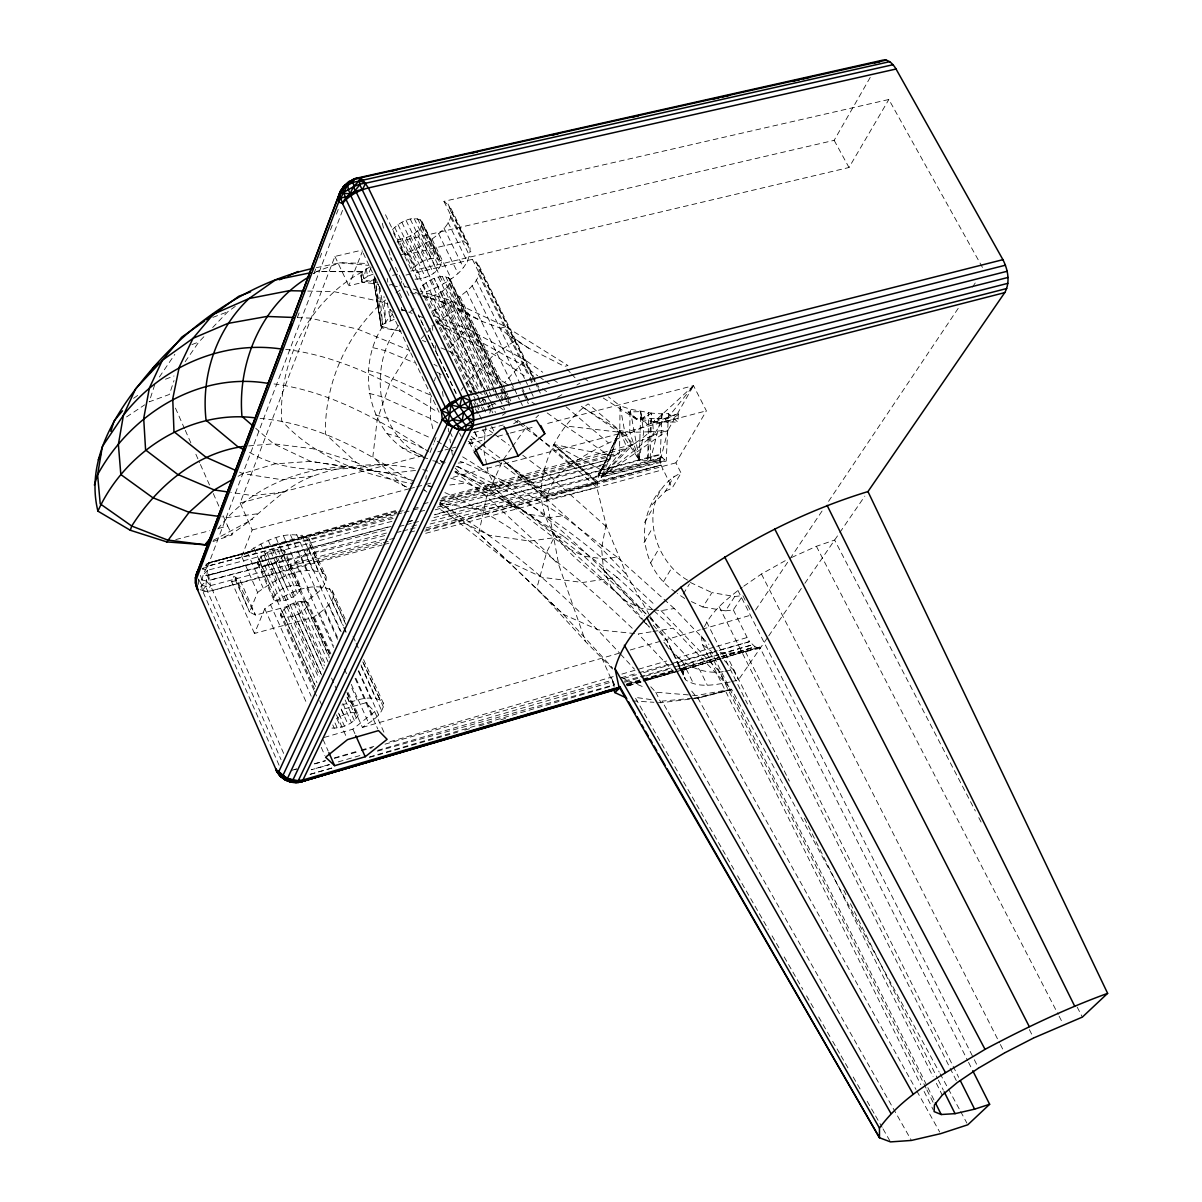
<?xml version="1.0" encoding="UTF-8"?>
<svg xmlns="http://www.w3.org/2000/svg" width="1202" height="1202" viewBox="0 0 1202 1202"><rect width="100%" height="100%" fill="white"/><g stroke="black" fill="none" stroke-linecap="round" stroke-linejoin="round"><path stroke-width="0.75" stroke-dasharray="5 3.75" d="M644.633 621.975C613.02 577.546 543.86 554.453 541.065 493.977C541.922 458.818 560.042 424.802 588.124 403.872L619.751 430.511L609.504 459.359L601.15 477.164L659.988 461.463L667.966 430.166L649.651 431.773C634.01 447.76 608.317 452.884 598.19 474.249L601.15 477.164L619.571 452.613L620.037 405.81L608.467 396.87M333.495 596.553L332.218 590.392C309.876 579.514 283.071 595.561 264.801 608.753L254.463 633.469L313.046 617.392C321.144 612.058 330.039 606.048 333.495 596.553L345.785 623.778M305.879 601.406L290.058 566.127C298.457 560.177 310.131 553.16 310.191 541.591L308.824 538.706C286.767 527.227 259.677 543.169 241.662 556.526L257.589 592.466L249.535 612.043L255.545 615.123L305.879 601.406C314.278 595.486 326.027 588.634 326.268 577.095L308.824 538.706M687.559 580.145C649.786 559.065 636.234 493.541 681.053 473.017L675.93 462.83L706.385 410.844L693.509 385.662L544.807 424.141M675.885 592.285C641.507 570.154 633.905 521.067 660.574 489.89M639.194 460.396L624.664 431.428L620.037 405.81L630.088 409.161L651.514 413.142L650.162 461.222L598.836 474.895L618.97 432.164L578.432 404.248M313.527 273.665L316.562 271.532L362.193 271.697L360.976 275.468L361.817 280.427L367.587 276.325L371.764 265.657L362.118 271.817L361.922 282.139L378.495 284.258M384.79 535.566L209.043 580.386L206.308 581.002L198.555 579.063L198.36 584.427L205.858 586.306L210.515 585.629L384.37 539.112M342.54 210.38L207.796 566.082L205.858 586.306L207.585 591.504L281.043 759.664M612.554 669.003L585.644 641.673L558.855 565.135L546.835 500.843C546.985 491.663 551.988 483.144 557.608 476.172C582.234 451.636 617.257 440.157 647.638 424.727L678.394 413.473L677.883 422.127L668.447 413.623L662.032 413.894L659.988 461.463L639.148 459.825L434.839 514.471M668.447 413.623L666.224 461.057L601.15 477.164L627.083 448.015L619.751 430.511L582.97 407.418M678.394 413.473L667.441 418.206L654.594 418.702L654.444 421.767L677.883 422.127M435.259 509.813L604.23 464.934L598.476 476.473L596.868 487.426L606.649 527.017L626.708 574.766L649.38 614.973M678.334 414.465L667.185 422.623L667.441 418.206L693.509 385.662L677.853 412.977M279.074 765.238L202.342 590.362C200.494 581.963 202.732 572.978 207.796 566.082L394.271 516.65M484.481 441.825L483.925 450.795L486.75 465.279M484.601 440.022L485.383 427.461L492.85 433.02M347.228 693.569L362.418 727.42C370.787 721.546 382.732 715.31 383.678 703.951L363.635 659.643M667.185 422.623L662.032 413.894L651.514 413.142L647.713 461.057L648.644 412.662L641.522 419.513L636.444 419.077L628.045 412.016L640.741 411.61L643.671 432.42L639.148 459.825L658.816 454.581L666.224 461.057L659.988 461.463L664.796 459.72M425.763 479.132L426.334 475.586M273.846 599.993L257.363 562.957C260.894 553.416 275.108 547.09 284.589 550.771L301.176 587.763C297.36 597.199 283.432 603.374 273.846 599.993L273.215 598.626C276.941 589.16 291.019 582.895 300.56 586.381L301.176 587.763M400.807 254.914C417.41 250.647 469.742 221.589 443.944 201.365L888.849 99.496L982.996 268.407M418.071 294.956C439.091 287.173 471.034 273.725 470.057 247.357L450.54 207.63M313.902 690.098L280.397 614.778C284.438 605.658 298.156 598.776 307.802 602.518L330.82 653.783M431.894 311.048C447.595 305.744 497.087 278.954 472.401 259.332L413.127 273.365M427.702 458.548C364.912 445.747 350.098 356.874 392.363 314.383M417.394 279.285L398.238 239.574C407.809 238.146 419.618 233.218 422.293 223.046L421.737 221.003C412.256 214.497 398.929 222.61 392.122 230.018L411.369 269.954C418.296 262.622 431.518 254.463 441.104 260.789L441.63 262.802C438.204 273.74 424.817 279.36 414.029 279.21M365.889 268.917L363.725 278.458L362.508 271.321M473.062 394.737L426.079 297.285C435.665 295.722 447.445 290.929 450.404 280.817L449.879 278.834C440.248 272.599 427.086 280.772 420.099 288.044L473.032 397.862M331.962 728.081C341.668 728.442 353.959 724.025 358.211 714.844L357.655 713.582C350.668 710.577 342.825 715.175 336.635 718.39M662.032 413.894L650.162 461.222L662.648 457.677M434.493 380.959L435.409 377.398M489.725 413.127L492.429 404.157M154.712 384.76L149.183 401.844L169.392 394.451L174.005 380.553M618.97 432.164L609.504 459.359L598.836 474.895L604.982 464.002L618.97 432.164L565.391 425.944L547.165 412.917M297.345 317.553L299.328 312.295M313.917 273.725L315.901 268.467M319.882 257.934L321.881 252.675M330.49 229.882L332.488 224.624M336.455 214.106L338.453 208.847M241.662 556.526L252.165 529.977L240.13 502.962L334.922 256.417L362.343 250.046M212.964 541.531L231.941 534.92L232.602 533.192C260.503 515.538 280.998 487.847 312.956 476.127C345.695 463.927 381.289 461.688 415.486 468.63M430.061 452.553L433.456 443.884M434.147 442.156L436.191 436.942M254.463 633.469L231.685 581.753L233.819 576.374L239.844 579.574L255.545 615.123L235.367 577.711L249.535 612.043L233.819 576.374M376.166 279.27L348.775 285.745L362.358 251.413M730.275 681.955C715.701 684.674 698.647 688.671 685.456 679.761L683.217 672.399L685.02 667.996L679.731 669.544M389.583 271.306L390.95 267.971M399.905 285.655L402.745 278.879M606.003 524.658L601.571 548.518L603.524 569.598L611.277 587.027L641.643 619.12M704.492 626.633C712.501 610.09 727.976 598.265 742.265 587.237M662.152 457.211L598.19 474.249L601.3 469.937L619.751 430.511L629.743 432.389L649.651 431.773L653.572 435.034L667.966 430.166L674.397 418.987L661.896 422.263L652.806 423.014L653.572 435.034L601.15 477.164L633.499 444.064L653.572 435.034L661.896 422.263L667.441 418.206M553.386 539.007L546.685 552.124L536.768 588.364L585.644 641.673M283.642 753.399L210.515 585.629L206.308 581.002L201.651 585.344L199.382 589.536L207.585 591.504L212.378 590.513L382.326 544.957M397.096 241.963L834.143 140.334L871.029 75.996M644.542 522.569L653.107 507.71M651.98 504.84L665.532 491.137L674.202 476.142M644.002 542.643L652.581 527.873M410.859 271.066L849.003 167.499L888.849 99.496M665.532 491.137L672.158 488.102L681.053 473.017M650.462 563.062L659.132 548.397M663.369 581.783L672.143 567.239M683.232 594.058L689.467 583.947M691.345 601.571L702.885 606.98L711.96 592.601L734.753 596.523L742.821 595.546L746.833 603.509M702.885 606.98L725.512 610.856L734.753 596.523M461.207 390.365L463.191 387.329M725.512 610.856L733.31 609.91L741.874 596.988M755.577 610.015L788.948 560.342M789.984 558.78L822.303 510.655M828.569 501.354L959.932 305.759M972.448 287.128L976.61 280.922M159.385 377.007L174.831 354.35M731.898 681.564L738.404 679.971L767.687 637.376M768.754 635.828L803.822 584.848M804.889 583.301L838.816 533.988M839.852 532.471L864.839 496.125M185.183 361.697L198.841 341.984L203.874 336.74M511.466 448.045L502.872 460.201L486.645 496.531L478.772 533.478L563.362 614.357L612.644 668.042M512.548 446.513L526.521 426.755L521.999 423.465M636.444 419.077L628.045 412.016L637.105 418.897L638.908 417.635L654.594 418.702M646.751 679.941L683.848 669.589L685.02 667.996M217.847 529C247.897 489.364 297.014 468.389 346.026 466.722M398.703 325.457C366.73 366.294 376.166 438.55 427.612 458.713M391.897 521.337L207.645 570.274L202.462 568.982L208.532 562.867L396.48 510.339M205.858 586.306L202.342 590.362L200.028 591.204M374.814 277.752L381.199 326.223L373.386 279.39L381.425 327.77L382.672 324.465L374.814 277.752L373.386 279.39L381.425 327.77L401.678 331.256M526.055 360.645L468.089 329.048L463.371 332.473L447.895 350.638L504.63 382.536L521.127 364.131L526.055 360.645L542.718 372.244M421.166 338.603L434.959 324.059M212.664 327.545L227.734 311.799L235.246 306.405M535.942 417.71L538.631 415.126M693.509 385.662L652.806 423.014L660.003 418.491L654.444 421.767L641.522 419.513L640.741 411.61L639.239 459.269L630.088 409.161L629.743 432.389L639.148 459.825L619.751 430.511L633.499 444.064L441.645 497.703M479.989 402.67L484.181 399.079M203.378 591.73L207.585 591.504L210.515 585.629L207.645 570.274L203.228 574.721L207.435 575.683L391.296 526.13M324.179 737.457L352.892 729.163L374.633 711.644L365.964 702.719L341.924 709.601M257.589 592.466C275.769 579.229 302.664 563.212 324.931 574.271L326.268 577.095M502.421 415.321L505.877 412.737M409.897 311.754L414.42 308.403M133.572 398.313L139.357 394.241M601.15 477.164L667.966 430.166M362.027 271.968C309.109 300.816 278.278 361.126 281.734 420.76C315.36 457.962 364.717 475.661 413.097 483.685M743.737 586.215L761.452 574.015L788.302 558.975M385.692 299.974L382.732 302.002C345.8 335.433 324.63 384.189 325.381 433.997L356.108 462.364L409.491 488.418M396.014 292.912L400.431 289.892M436.221 322.752L457.737 308.268L482.227 321.43L500.393 328.146L508.596 335.583L528.519 348.114L564.534 366.4L567.99 365.528L505.997 326.779L448.526 299.749L420.249 291.124M126.571 416.929L144.661 404.849M528.519 348.114L516.514 339.835L494.067 354.62L466.151 382.777L476.713 390.485M513.66 423.765L519.895 419.723M557.608 397.381L563.558 393.565M576.93 385.001L579.905 383.092M651.514 413.142L641.522 419.513L644.633 418.026M487.832 407.027L490.506 405.465M257.363 562.957L258.009 564.354C267.52 567.93 281.584 561.695 285.205 552.184L284.589 550.771M280.397 614.778L281.028 616.13C290.644 619.436 304.512 613.275 308.403 603.87L307.802 602.518M238.071 476.338L242.849 473.603L274.973 463.882L310.687 461.373L390.124 473.393L414.284 481.01M202.462 568.982L207.796 566.082L394.481 518.107M213.205 540.389L252.72 519.219M791.607 557.488L816.398 546.309L834.639 540.044L975.333 810.974M224.158 536.963L232.602 533.192M491.964 404.819L494.863 403.541M603.224 398.012L635.888 418.927L638.908 417.635L647.638 424.727L641.507 417.8M396.179 511.361L203.844 564.775L207.796 566.082M373.221 274.086L367.587 276.325L366.264 268.647M165.5 379.201L174.02 375.986M212.859 317.373L227.734 311.799M191.869 344.598L198.841 341.984M341.894 705.048C354.395 701.067 370.081 693.734 382.446 701.367L383.678 703.951M469.757 439.707L486.119 436.311L494.908 433.216M394.166 319.386L382.672 324.465L378.976 287.158M626.317 685.14L672.414 671.467M719.968 657.344L681.279 668.838L666.87 640.426L650.297 616.596M721.726 656.818L755.141 646.886L757.846 647.683L760.16 646.946L722.898 658.005M648.178 679.881L721.125 658.531M683.848 669.589L720.93 658.681M722.702 658.155L759.784 647.247L967.715 1060.675M623.763 678.439L636.384 674.758M643.596 672.654L749.612 641.628L755.141 646.886L721.651 656.728M331.722 767.988L308.343 774.839L333.525 767.702M369.465 756.944L613.982 685.365L602.337 659.087M624.634 682.24L644.167 676.531M645.94 676.005L670.806 668.733M718.661 654.699L679.686 666.118L681.173 671.137M720.434 654.173L752.332 644.828L720.298 653.918M626.482 684.644L672.309 671.197M681.113 668.628L719.893 657.239M626.903 685.005L644.512 679.851M646.27 679.34L672.699 671.602M628.526 685.651L641.027 681.985M627.714 685.921L641.838 681.774M643.596 681.264L720.869 658.546M721.936 658.245L757.846 647.683M296.533 768.964L291.139 770.542L296.548 769.025M314.503 763.721L325.291 760.581M334.276 757.966L359.443 750.619M361.246 750.093L373.822 746.427M390.004 741.709L614.688 676.185M621.87 674.082L666.734 660.995M675.704 658.38L715.01 646.901M716.798 646.375L747.163 637.511L749.612 641.628L718.961 650.252M329.273 764.502L311.333 769.746L329.363 764.788M338.258 761.888L361.592 755.066M377.759 750.333L612.945 681.609L614.688 684.659L376.151 751.52M362.418 727.42L619.451 653.122M630.239 649.997L700.33 629.743M702.133 629.217L752.452 614.673M369.495 757.395L457.631 732.153M464.813 730.08L472.01 728.021M479.207 725.963L491.798 722.357M500.783 719.773L507.98 717.714M626.738 683.698L641.162 679.566M642.98 679.04L673.661 670.25M675.464 669.739L719.773 657.028M721.546 656.517L755.141 646.886M624.319 681.143L638.517 677.117M640.305 676.606L672.264 667.546M674.052 667.035L718.526 654.414M314.593 763.946L325.426 760.896M334.457 758.357L359.714 751.265M361.517 750.754L372.35 747.704M384.986 744.158L612.359 680.227L613.29 681.774M621.164 677.748L637 673.3M638.758 672.804L717.158 650.763M212.378 590.513L381.575 543.229M383.363 542.733L388.772 541.216M424.772 531.164L661.01 465.129L672.158 488.102M627.324 685.35L644.993 680.422M423.239 503.938L428.648 502.451M441.284 498.98L627.083 448.015M395.127 514.711L208.532 562.867L396.6 512.428M398.418 511.932L403.842 510.474M440.007 500.783L619.571 452.613M407.628 521.758L413.067 520.301M409.717 532.336L415.156 530.878M426.019 527.978L661.01 465.129L658.816 454.581M231.685 581.753L239.844 579.574M290.058 566.127L382.446 541.396M389.688 539.458L395.127 538M425.929 529.751L675.93 462.83M384.129 544.461L389.553 543.019M425.718 533.312L662.948 469.727M391.086 526.431L208.066 575.157L388.171 529.286M407.388 522.089L412.827 520.646M434.568 514.862L658.816 455.167M386.413 533.057L209.043 580.386L207.435 575.683M411.76 526.296L417.184 524.853M431.668 520.977L659.597 460.171L431.834 518.167M208.532 562.867L397.096 512.938M413.413 508.611L418.852 507.169M440.608 501.414L615.529 455.092M439.541 504.645L609.504 459.359L440.413 503.007M252.165 529.977L407.794 489.154M409.612 488.688L415.036 487.261M416.839 486.78L424.081 484.887M425.899 484.406L431.323 482.994M453.034 477.299L706.385 410.844M635.888 418.927L636.714 418.702M175.762 539.578L209.779 530.698M218.734 528.354L227.674 526.025L231.941 534.92M240.13 502.962L421.481 456.039M437.798 451.817L443.238 450.419M445.056 449.939L450.495 448.541M452.313 448.061L455.934 447.129M468.63 443.838L484.947 439.616M497.643 436.341L508.521 433.516M510.339 433.051L535.731 426.485M473.498 432.645L503.232 424.982M396.93 514.231L402.37 512.833M404.188 512.368L411.43 510.489M413.233 510.024L418.672 508.626M419.859 511.586L425.298 510.189M437.979 506.928L604.982 464.002M397.486 532.336L401.107 531.404M402.91 530.953L408.349 529.556M410.167 529.105L415.591 527.708M430.091 524.012L661.01 465.129M399.094 526.506L404.548 525.124M406.366 524.658L411.82 523.261M413.638 522.81L419.092 521.413M500.393 328.146L505.997 326.779M422.864 296.248L440.833 301.612L448.526 299.749M694.17 698.122L731.748 689.647L939.198 1072.049M389.268 285.069L393.955 283.957M392.603 275.378L399.905 273.65M405.945 275.063L411.339 273.786M720.208 652.506L725.707 653.392L745.465 651.679L760.25 648.178M399.92 247.251L404.909 254.989L463.521 241.256L467.578 243.841L470.057 247.357M316.321 267.685L339.956 262.787L367.241 263.403M723.288 671.572C699.294 675.464 678.274 661.611 664.436 643.175M724.956 671.272L733.34 669.83L738.404 679.971M651.108 631.831L638.262 633.95L674.773 672.774M652.941 631.531L673.12 628.195L731.748 689.647L697.476 698.197L660.935 702.749L655.646 702.404M653.768 609.79L661.025 610.631L674.262 608.528L708.94 644.497M652.626 609.579L617.092 577.321L582.594 582.489L542.147 577.336L506.718 560.718L453.124 517.807L438.58 503.788M674.262 608.528L617.077 557.097L603.96 558.975L583.902 556.165L566.488 547.556L511.872 505.396L455.603 471.124M617.092 577.321L563.768 536.392L529.691 541.08L489.184 535.206L453.124 517.807L437.408 507.605M617.077 557.097L562.701 515.868L549.75 517.566L529.631 514.396L511.872 505.396L497.718 491.137L456.865 465.79M563.768 536.392L513.479 505.08L479.838 509.393L439.361 503.037C506.688 543.259 566.397 595.245 619.361 652.866M257.213 513.84L227.208 517.521L221.769 516.785M562.701 515.868L511.466 484.481L498.68 486.059L478.561 482.633L454.747 471.515M449.848 484.992L466.421 482.979L513.479 505.08M283.371 492.024L252.841 495.63L230.784 492.384M415.516 470.418L390.124 473.393L310.687 461.373L273.635 443.808L255.741 428.318M312.956 476.127L281.884 479.718L242.849 473.603L239.499 472.116M458.187 463.116L463.581 462.5L511.466 484.481M382.627 464.348C337.717 470.448 288.765 476.052 248.063 451.486M692.382 698.287L662.001 701.127L911.417 1140.443M248.679 445.927L273.635 443.808L313.016 448.767L356.108 462.364M362.118 271.817L316.562 271.532L339.956 262.787L368.233 265.326M307.742 291.064L333.72 291.59L382.732 302.002L387.915 304.001M297.525 317.628L310.161 318.109L357.85 329.183L409.867 350.488L389.794 383.498L377.203 419.678L372.845 456.805L402.85 485.172L410.708 490.266M285.7 349.346C340.947 356.273 391.582 382.597 437.949 412.286M632.718 700.916L653.888 702.284M650.778 686.793L655.811 692.217L690.654 695.087M692.487 695.237L696.168 695.537L731.432 689.212L697.476 698.197L689.873 688.836M274.056 383.949C330.655 391.386 381.53 420.655 428.498 451.591M634.611 633.574L598.01 629.788L563.362 614.357L478.772 533.478L439.887 502.421M260.038 418.386C316.231 423.209 367.286 451.712 413.188 482.768M651.95 609.579L641.057 608.302L624.078 600.279L611.277 587.027L552.95 533.688L497.718 491.137L488.162 472.521L487.095 467.082M373.657 280.817L377.308 281.283M651.199 699.609L635.017 697.325L733.851 869.316M427.762 486.104L433.261 487.005L428.077 485.368M432.75 460.727L441.87 462.334M360.976 275.468L361.471 279.45L377.879 282.74M392.453 285.67L397.907 286.767M401.663 309.996L406.607 311.048M382.521 326.644L400.431 331.602M372.8 347.633L385.226 350.638L414.45 362.779M368.233 370.396L380.253 373.476L430.842 395.218L430.436 418.506L433.426 431.187M510.489 403.391L506.388 401.423L503.022 401.453L500.558 396.39M369.149 393.355L380.779 396.495L430.436 418.506L438.294 423.254M375.46 414.885L386.713 418.071L430.526 437.949M386.683 433.501L397.622 436.687L425.914 449.758M460.081 461.463L463.581 462.5M402.024 447.94L412.722 451.126L422.608 455.738M440.503 460.817L447.49 462.905M404.353 286.286L411.43 288.435M413.188 288.976L418.491 290.599M410.558 292.477L415.832 294.084M422.773 469.576L429.76 471.725M450.705 478.156L466.421 482.979M415.141 292.281L420.189 294.174M421.872 294.806L438.685 301.116M440.833 301.612L457.737 308.268M433.471 315.735L468.089 329.048M435.77 321.79L463.371 332.473L521.127 364.131L537.715 375.745M401.708 309.365L406.892 311.363M408.62 312.039L412.061 313.376M418.972 316.051L424.141 318.064M422.473 340.436L425.854 341.804M441.119 347.919L446.197 349.962M621.479 677.688L643.791 687.138M456.099 466.316C531.84 497.523 596.417 549.795 655.451 605.598M435.815 461.884L440.758 464.197M690.369 582.489L711.96 592.601M684.734 598.491L677.267 593.442M441.78 302.288L482.227 321.43M444.905 492.595C517.566 524.553 578.733 576.99 635.558 631.441M601.3 469.937L553.897 444.53L608.287 455.032L565.391 425.944M508.596 335.583L516.514 339.835M437.828 323.623L494.067 354.62L525.86 377.007M433.997 364.326L437.212 366.174M436.792 372.049L441.555 374.799M468.585 390.395L471.77 392.228M473.363 393.144L479.718 396.825M481.311 397.742L487.666 401.408M468.194 441.299L476.067 446.047M477.63 446.994L495.645 459.66M437.167 441.224L441.945 444.154M443.538 445.131L453.109 451.005M462.665 456.865C533.312 499.416 593.172 557.473 649.2 617.422M553.311 379.622L557.848 382.792M539.217 376.812L543.755 379.967M545.257 381.034L549.78 384.189M542.508 388.742L547.045 391.927M504.63 382.536L515.267 390.124M531.975 402.069L538.045 406.411M478.231 391.582L482.753 394.872M491.813 401.468L497.853 405.87M499.356 406.967L503.878 410.273M517.461 420.159L520.481 422.353M514.772 420.445L517.746 422.623M519.234 423.705L537.099 436.747M538.586 437.828L551.988 447.595L596.868 487.426L546.775 499.792L505.621 462.68M494.353 434.132L509.302 445.251M522.765 455.257L543.695 470.823L606.649 527.017M926.066 1088.216L701.006 634.746L702.554 644.708L711.043 651.048L927.027 1085.977M547.857 493.992L502.872 460.201L547.346 495.524L597.003 483.024L553.566 445.056M471.364 436.476L480.364 443.253M481.867 444.379L499.867 457.932M497.117 460.757L541.065 493.977L601.571 548.518L626.708 574.766M583.887 377.849L588.229 381.199M440.217 460.456L446.017 464.964M454.717 471.725L486.645 496.531L546.685 552.124L558.855 565.135M426.92 492.069L424.051 489.77L426.68 492.309M505.726 462.575L547.15 496.952M597.259 481.386L553.897 444.53L597.048 482.227M565.992 406.742L608.257 442.757M526.521 426.755L537.79 436.642M539.187 437.874L570.169 465.024M653.993 610.826L673.12 628.195M455.212 468.164L460.546 473.423L478.561 482.633L529.631 514.396L583.902 556.165L648.749 616.386M724.355 660.499L733.34 669.83M393.024 312.505L389.989 309.365L439.061 412.256M661.025 610.631L719.938 672.158L725.392 683.157M650.477 618.76L653.017 621.419M650.027 617.738L699.94 670.235L707.377 685.275M645.91 623.342L651.048 628.766M663.895 642.319L683.157 662.663L693.734 684.133M642.92 620.457L649.245 627.128M620.623 654.219L634.446 669.153M566.908 368.969L570.454 372.815M571.626 374.107L576.359 379.246M603.524 569.598L644.512 615.424M653.212 625.145L666.87 640.426L685.456 679.761M683.217 672.399L681.279 668.838L683.157 675.178M522.029 390.395L524.868 394.977M525.815 396.495L528.655 401.077M737.577 875.807L768.348 929.356M772.075 935.847L780.474 950.436M784.2 956.927L802.846 989.381M806.572 995.872L814.971 1010.476M818.697 1016.967L831.754 1039.685M832.686 1041.308L840.153 1054.289M841.084 1055.912L849.468 1070.516M853.195 1076.992L861.594 1091.596M867.183 1101.332L874.65 1114.314M875.582 1115.937L882.103 1127.296M883.034 1128.918L890.502 1141.9M697.746 697.791L915.954 1089.418M916.871 1091.055L939.694 1132.029M834.143 140.334L849.003 167.499M940.099 1073.687L959.767 1109.957M960.668 1111.595L966.919 1123.134M978.789 817.63L981.373 822.604M1077.187 1007.111L1082.371 1017.087M816.398 546.309L1058.241 1014.488M1059.097 1016.156L1062.538 1022.827M1029.363 1029.633L1033.63 1037.972M761.452 574.015L999.523 1042.84M1000.38 1044.523L1004.632 1052.892M747.644 605.102L750.048 609.895M737.833 590.287L973.485 1058.061M974.326 1059.728L978.548 1068.112M968.557 1062.358L971.922 1069.059M733.31 609.91L747.163 637.511M745.465 651.679L958.655 1077.323M719.112 606.604L957.273 1082.536M725.707 653.392L789.323 781.06M843.729 890.246L846.238 895.28M850.43 903.679L937.47 1078.389M938.311 1080.057L943.33 1090.139M706.581 621.78L747.539 704.026M804.363 818.156L933.053 1076.646M936.388 1083.363L942.248 1095.112M927.854 1087.645L934.525 1101.077M926.907 1089.898L934.405 1105.014M702.554 644.708L920.777 1084.73M924.113 1091.446L933.278 1109.927M198.555 579.063L201.651 585.344M478.907 265.357L535.867 381.319M536.693 382.987L539.157 388.036M448.03 204.04L467.578 243.841M476.443 261.886L535.16 381.455M451.381 212.003L470.838 251.639M479.673 269.624L531.554 375.279M532.381 376.947L537.324 387.014M538.15 388.697L540.615 393.715L539.983 389.718M443.944 201.365L463.521 241.256M472.401 259.332L532.862 382.552M450.525 216.991L469.937 256.567M478.742 274.507L528.85 376.617M529.661 378.284L532.125 383.318M448.03 222.415L467.398 261.916M476.172 279.826L524.478 378.435M525.304 380.102L530.217 390.124M531.029 391.807L533.493 396.81M444.004 228.049L463.311 267.505M472.055 285.4L521.022 385.526M521.848 387.194L524.297 392.213M525.109 393.88L527.558 398.884M523.501 393.835L528.354 403.737M438.595 233.699L457.842 273.124M466.556 290.989L510.489 381.019M511.301 382.687L513.75 387.69M514.561 389.358L519.444 399.365M520.256 401.032L522.69 406.036M655.811 692.217L660.935 702.749M432.014 239.168L451.186 278.563M459.885 296.428L502.045 383.062M502.857 384.73L507.725 394.737M508.536 396.39L510.97 401.393M421.737 221.003L441.104 260.789M449.879 278.834L505.576 393.294M506.388 394.977L508.852 400.026M422.293 223.046L441.63 262.802M450.404 280.817L505.216 393.49M420.129 219.515L439.496 259.347M448.286 277.392L503.202 390.289M504.014 391.972L508.942 402.084M421.767 225.495L441.074 265.206M449.833 283.221L500.483 387.375M501.294 389.057L503.743 394.106M504.57 395.774L509.468 405.855M417.545 218.674L436.927 258.535M445.717 276.61L499.837 387.93M500.648 389.613L505.576 399.74M420.159 228.185L439.436 267.866M448.181 285.866L496.306 384.91M501.204 394.992L503.653 400.026M414.179 218.554L433.561 258.445M442.351 276.535L495.645 386.263M424.471 244.261L443.598 283.642M452.268 301.507L493.256 385.932M494.067 387.63L498.995 397.757M499.807 399.44L504.72 409.582M417.62 230.919L436.867 270.585M445.596 288.57L494.473 389.253M495.284 390.935L500.167 401.002M410.273 219.14L429.64 259.061M438.414 277.166L494.157 392.047M494.969 393.73L497.433 398.809M414.299 233.549L433.531 273.2M442.246 291.169L489.409 388.471M488.388 390.199L434.192 278.473L482.903 388.306M489.199 391.867L491.618 396.87M406.066 220.417L425.418 260.368M410.438 235.847L429.64 275.498M438.354 293.483L485.458 390.785M486.269 392.468L491.137 402.52M416.283 248.784L435.349 288.164M443.989 306.029L486.51 393.85M487.321 395.548L495.494 412.436M401.874 222.295L421.211 262.246M429.97 280.366L482.438 388.787M483.249 390.455L485.668 395.458M487.982 402.865L492.79 412.827M406.291 237.695L425.463 277.361M434.162 295.346L479.598 389.313M484.466 399.395L486.9 404.428M487.712 406.096L490.957 412.812M611.097 677.222L612.599 680.332M445.717 371.628L418.281 314.864L424.697 328.236M446.528 373.296L456.219 393.324M474.775 431.728L478.005 438.399M397.982 224.624L417.289 264.575M426.049 282.695L477.51 389.208M482.408 399.349L485.683 406.111M402.129 238.973L421.286 278.654M429.97 296.654L476.984 394.031M477.795 395.713L482.663 405.78M483.474 407.463L486.72 414.179M407.718 252.57L426.74 291.981M435.364 309.861L476.969 396.029M477.78 397.727L480.229 402.79M491.648 426.455L494.097 431.518M394.662 227.253L413.939 267.205M422.668 285.31L474.88 393.49M481.401 407.012L483.039 410.393M473.873 396.42L476.308 401.453M477.119 403.136L480.364 409.852M385.511 214.752L404.909 254.989M473.843 399.545L478.727 409.687M473.753 403.181L478.621 413.263M479.433 414.945L481.867 419.994M475.391 408.875L478.651 415.622M482.858 429.55L486.119 436.311M390.71 257.468L392.288 260.759M395.458 267.34L409.672 296.954M427.897 334.922L445.551 371.673M446.348 373.341L455.979 393.4M474.429 431.818L477.63 438.505M470.598 438.91L474.535 447.114M399.47 292.988L401.844 297.931M469.411 442.141L473.363 450.419M459.555 433.156L461.147 436.506M450.029 432.014L452.433 437.062M363.154 253.066L369.495 266.363M370.276 268.016L381.38 291.275M334.922 256.417L348.775 285.745M332.218 590.392L346.131 621.118M353.087 636.489L355.401 641.613M356.183 643.325L358.496 648.434M310.101 545.062L326.148 580.521M363.455 662.903L383.438 707.152M306.044 536.513L322.166 572.152M329.468 588.304L345.725 624.214M362.749 661.851L379.772 699.489M308.583 548.983L324.585 584.382M331.827 600.414L343.351 625.896M344.118 627.594L346.416 632.688M361.006 664.961L381.725 710.818M301.942 535.085L318.079 570.8M325.396 586.982L342.946 625.791M343.697 627.489L345.996 632.553M361.246 666.299L375.745 698.377M305.684 553.205L321.64 588.559M328.867 604.576L341.113 631.711M358.722 670.731L378.63 714.829M296.669 534.529L312.82 570.289M320.138 586.501L340.737 632.147M358.286 671.047L370.501 698.107M374.633 711.644L384.189 732.799M301.522 557.578L317.433 592.902M324.63 608.888L338.378 639.389M355.942 678.364L374.273 719.036M290.433 534.815L306.57 570.649M313.887 586.876L337.537 639.389M355.086 678.334L364.236 698.663M365.964 702.719L377.789 728.968M296.233 561.935L312.099 597.229M319.296 613.215L333.765 645.399M344.418 669.108L346.702 674.187M351.269 684.344L368.789 723.288M283.447 535.972L299.583 571.851M306.886 588.109L333.57 647.472M351.87 688.175L357.204 700.045M348.249 692.653L358.211 714.844M283.056 549.825L300.831 589.506M306.3 601.616L330.85 656.337M346.972 692.262L357.805 716.482M313.046 617.392L330.52 656.322M275.994 537.94L292.101 573.865M299.403 590.137L329.093 656.352M347.378 697.115L349.662 702.208M280.727 549.404L299.553 591.489M303.956 601.24L329.288 657.734M346.957 697.1L356.468 718.39M277.737 549.554L297.45 593.593M300.966 601.421L329.378 664.811M345.124 699.985L354.29 720.434M274.296 550.231L294.655 595.666M297.525 602.142L325.487 664.601M331.527 678.108L336.815 689.933M342.87 703.44L351.42 722.477M268.362 540.66L284.438 576.599M291.725 592.887L324.405 665.968M352.892 729.163L355.071 734.031M275.483 562.055L291.35 597.559M298.547 613.651L322.917 668.162M341.188 709.045L348.039 724.37M270.66 551.433L286.632 587.162M293.874 603.359L323.323 669.229M341.443 709.766L343.712 714.829M271.907 563.663L287.774 599.167M294.956 615.259L321.58 674.893M339.069 714.078L344.403 726.008M267.054 553.04L283.011 588.785M290.253 604.967L321.174 674.247M338.528 713.102L340.031 716.482M260.819 544.01L276.866 579.98M284.123 596.267L319.792 676.185M336.53 714.859L346.822 737.938M263.749 554.948L284.138 600.369M286.917 606.89L318.68 677.823M336.936 718.736L340.737 727.27M260.969 557.052L280.727 601.075M284.093 608.978L316.952 682.721M335.012 722.943L337.296 728.051M258.881 559.17L277.737 601.255M281.989 611.082L315.555 686.507M332.774 724.926L334.291 728.337M253.667 547.872L269.684 583.841M276.941 600.144L315.54 686.868M257.649 561.199L275.393 600.895M280.727 613.065L314.488 688.776M319.807 700.736L322.091 705.859M314.488 691.375L316.937 696.95M247.206 552.094L263.178 588.063M270.405 604.351L311.168 696.153M323.113 739.606L328.161 751.01M264.801 608.753L306.946 703.891M175.447 408.109L184.522 428.618M185.288 430.331L191.343 444.004M195.881 454.251L199.667 462.8M200.418 464.513L209.509 485.007M213.295 493.556L219.35 507.229M223.136 515.763L227.674 526.025M321.25 747.374L324.886 755.592M677.838 662.633L679.491 667.681M200.449 575.352L201.951 580.025M680.873 668.177L682.631 674.097M677.477 661.911L678.754 666.193M682.135 669.92L684.329 677.462M679.37 665.532L680.332 669.409M382.311 223.256L383.618 228.65M388.832 250.241L391.011 259.241M387.194 278.458L387.825 282.154M387.314 302.739L390.349 320.633L389.914 309.665M379.697 286.722L385.767 322.587L383.979 296.473M361.471 279.45L361.922 282.139L361.261 277.722M401.468 307.351L402.024 310.867M432.029 325.396L433.186 332.744M435.199 345.59L436.356 352.937M439.526 373.116L440.383 378.63M442.411 391.476L443.553 398.824M448.166 428.182L448.752 431.849M449.909 439.196L450.48 442.862M451.636 450.209L452.778 457.556M613.982 685.365L614.102 687.319"/><path stroke-width="1.5" d="M626.813 698.708L620.262 687.334L617.708 689.001L302.213 781.525L287.038 778.505L275.649 769.1C279.69 779.332 291.785 785.131 302.213 781.525L473.212 425.463L455.753 401.648L455.783 399.62L356.363 192.41L354.89 191.343L353.118 182.373L353.944 178.797L882.929 60.115C888.909 59.153 893.311 64.427 896.046 69.025L1002.919 259.677C1007.997 269.624 1010.446 282.44 1004.737 292.627L867.964 491.573C800.592 512.157 737.412 545.347 680.888 587.252C654.549 610.105 624.619 633.544 615.033 668.703L618.85 686.402L879.488 1137.753L890.502 1141.9L911.417 1140.443L940.61 1133.666L967.82 1124.787L989.637 1104.277L972.764 1070.742M276.565 770.783L196.782 588.048L195.415 582.94L195.821 576.074L340.211 191.539L345.109 184.958L353.944 178.797L354.951 179.263L349.076 181.382L343.321 186.701L342.87 189.51L346.101 199.562L445.101 406.697L446.498 407.778C450.269 417.019 456.324 426.154 465.655 430.436L471.905 429.64L1004.737 292.627M199.006 569.267L195.505 577.501L197.774 589.942C194.679 583.346 194.228 574.947 199.096 569.042M195.821 576.074L340.166 191.734L343.321 186.701M886.28 60.1L359.909 177.971L357.234 177.776L347.754 182.689L348.219 189.195L350.819 195.761L451.02 404.969L458.082 416.283L466.106 425.463L465.655 430.436L298.336 780.609L295.842 782.487L284.033 779.227L278.864 771.489L442.321 419.513C450.404 412.151 460.531 405.66 470.508 400.882L1005.443 265.206M278.864 771.489L278.594 773.818L280.216 776.282L286.482 780.564L283.867 778.565M1002.919 259.677L461.929 396.87L451.02 404.969L448.256 422.022L282.365 776.687L280.216 776.282L275.649 769.1L277.437 772.315L278.744 771.804M195.761 580.851L338.633 202.041L340.211 191.539L345.109 184.958L347.739 184.297M208.156 543.484L204.971 544.791L166.808 541.907L130.312 530.262L97.903 511.135C84.486 456.309 120.035 405.72 154.172 366.535C195.625 319.447 250.963 282.23 312.7 268.437M1007.171 271.261L472.341 407.373L468.915 408.395L463.551 412.481L462.109 421.316L452.613 426.86L447.054 424.066L442.321 419.513L441.299 410.528L342.525 203.529L339.655 194.529L347.754 182.689L353.118 182.373L889.735 61.663M1007.832 283.341L473.738 420.099L459.134 429.715C449.578 427.612 446.107 417.86 441.299 410.528L451.02 404.969L459.585 407.027L461.929 396.87L359.804 184.732L359.293 178.227L362.794 179.819L368.383 187.933L468.074 394.917C472.326 404.413 474.73 415.051 473.212 425.463L465.655 430.436L459.134 429.715L447.054 424.066M110.854 431.368L114.1 420.895L122.514 410.829M94.372 485.097L97.602 474.73L102.35 446.513L123.445 415.231L135.631 388.757L162.36 360.315L181.697 337.176L204.716 320.934M97.903 511.135C124.272 452.418 189.15 409.566 254.629 417.8M896.046 69.025L368.383 187.933C358.512 190.457 348.986 195.505 342.525 203.529L338.633 202.041L338.573 196.692L340.211 191.539M130.312 530.262L131.724 526.04C157.086 486.104 196.948 452.237 245.118 446.243M166.808 541.907L189.105 512.337L214.241 489.95L233.308 479.057M201.996 562.506L203.979 557.247M209.253 543.229L211.236 537.97M289.802 329.453L291.785 324.194M338.633 202.041L347.468 185.348L353.118 182.373M98.264 459.765L100.607 454.792M338.573 196.692L339.655 194.529C348.069 190.382 355.552 183.921 365.678 183.215L893.071 64.698M342.525 203.529C345.68 195.31 353.809 190.412 362.358 189.736L365.678 183.215L359.428 180.736L353.688 186.295L349.977 193.928L343.787 193.206M150.16 372.5L154.172 366.535L158.619 363.41M446.498 407.778L450.029 402.986L461.929 396.87L470.508 400.882L468.915 408.395L472.566 413.713L473.738 420.099L467.413 417.65L462.109 421.316L452.853 419.543L448.256 422.022L442.321 419.513M359.804 184.732L350.819 195.761L340.662 198.06M667.05 768.634L879.488 1137.753L879.458 1128.062C905.707 1091.942 947.897 1072.169 985.039 1049.346C1024.735 1028.251 1065.363 1008.763 1107.628 993.348L867.964 491.573M268.482 383.468C198.525 371.238 130.447 414.329 97.602 474.73L100.217 503.848L131.724 526.04L167.499 539.998L204.971 544.791L210.816 537.61M617.708 689.001L613.561 689.753L614.943 692.607L620.262 687.334L618.85 686.402M1107.628 993.348L1082.371 1017.087L1033.63 1037.972L1004.632 1052.892L978.548 1068.112L957.273 1082.536L942.248 1095.112L934.405 1105.014L934.104 1111.595L941.196 1114.524L955.049 1113.653L974.612 1109.161L989.637 1104.277M342.87 189.51L347.468 185.348M544.807 433.712L536.423 420.249L500.828 429.445L474.159 452.072L483.174 465.159L518.257 455.979L544.807 433.712L540.795 425.523M365.228 756.734L387.119 739.32L378.525 730.606L347.558 739.591L325.607 757.245L334.667 765.689L365.228 756.734L355.792 735.654M467.413 417.65L472.566 413.713L1007.997 277.452M206.248 319.837L238.702 296.323L250.587 291.861M343.291 187.512L346.251 185.378M308.959 276.851C261.42 304.962 237.41 362.463 241.963 416.403L252.991 425.944M463.551 412.481L452.853 419.543M204.971 544.791L209.899 542.147M279.465 279.765L284.574 277.497M287.969 275.994L298.156 271.457M275.649 769.1C278.398 776.522 286.226 778.19 292.852 780.113L293.739 781.345L303.64 779.767L619.856 687.078M461.598 734.046L298.487 782.472L291.004 782.232L284.033 779.227M465.189 732.98L490.281 725.527M497.448 723.409L522.524 715.956M526.115 714.889L531.494 713.297M542.237 710.112L551.192 707.452M574.496 700.526L579.875 698.933M603.164 692.021L612.118 689.362M289.532 780.549L293.949 782.232L302.213 781.525L620.262 687.334M300.335 781.901L614.222 689.843M353.208 179.804L359.293 178.227L362.794 179.819M1006.72 288.525L473.212 425.463L466.106 425.463M455.753 401.648L450.029 402.986L441.299 410.528L449.248 413.849M389.703 171.48L397.021 169.843M470.192 153.465L477.51 151.813M552.499 135.03L557.998 133.798M632.988 117L638.472 115.768M713.477 98.97L718.961 97.753M722.627 96.926L729.945 95.289M793.966 80.955L799.45 79.723M803.101 78.896L810.418 77.259M874.455 62.925L879.939 61.693M311.198 272.629L275.423 279.961L249.069 298.532L213.28 314.263L193.041 338.318L162.36 360.315L149.409 387.945L143.699 418.431L145.592 449.984L177.626 474.384L214.241 489.95L227.103 491.843M287.038 778.505L288.645 780.969L292.852 780.113L459.134 429.715L457.06 424.471M295.842 782.487L302.213 781.525M304.031 290.989L289.171 290.704L249.069 298.532C216.27 329.588 201.019 375.655 206.068 420.264L237.981 446.843L244.712 449.939M293.919 317.478L266.829 316.457L227.824 323.443L193.041 338.318L179.233 367.076L172.742 398.824L173.974 431.683L206.008 457.241L236.148 470.628M282.034 349.136C221.784 339.85 160.407 367.527 123.445 415.231L118.382 444.394L120.831 474.55L152.774 497.688L189.105 512.337L218.133 516.289M459.585 407.027L468.915 408.395L464.753 403.076L461.929 396.87M357.234 177.776L359.293 178.227M614.943 692.607L626.257 697.896M288.645 780.969L291.004 782.232M280.216 776.282L282.575 777.559M282.77 775.395L287.533 778.34L452.613 426.86M195.415 582.94L197.489 588.815L196.782 588.048M197.008 572.257L197.834 572.948M615.033 668.703L879.458 1128.062M628.676 701.968L635.227 713.342M637.105 716.602L639.915 721.47M641.778 724.731L643.656 727.976M645.519 731.237L648.329 736.105M650.207 739.365L652.07 742.611M653.948 745.871L656.758 750.739M658.621 754L665.172 765.373M624.364 645.234L890.862 1113.322M646.706 617.437L913.28 1094.376M680.888 587.252L945.403 1072.53M724.641 556.947L985.039 1049.346M774.689 528.895L1029.273 1026.613M960.338 1080.673L974.612 1109.161M944.171 1091.822L955.049 1113.653M935.366 1102.76L941.196 1114.524M827.111 505.381L1074.663 1006.119M504.029 426.605L518.257 455.979M475.316 448.752L483.174 465.159M328.882 752.647L334.667 765.689M472.341 407.373L472.566 413.713M196.362 578.207L196.242 583.601L195.505 577.501L196.362 578.207"/></g></svg>
